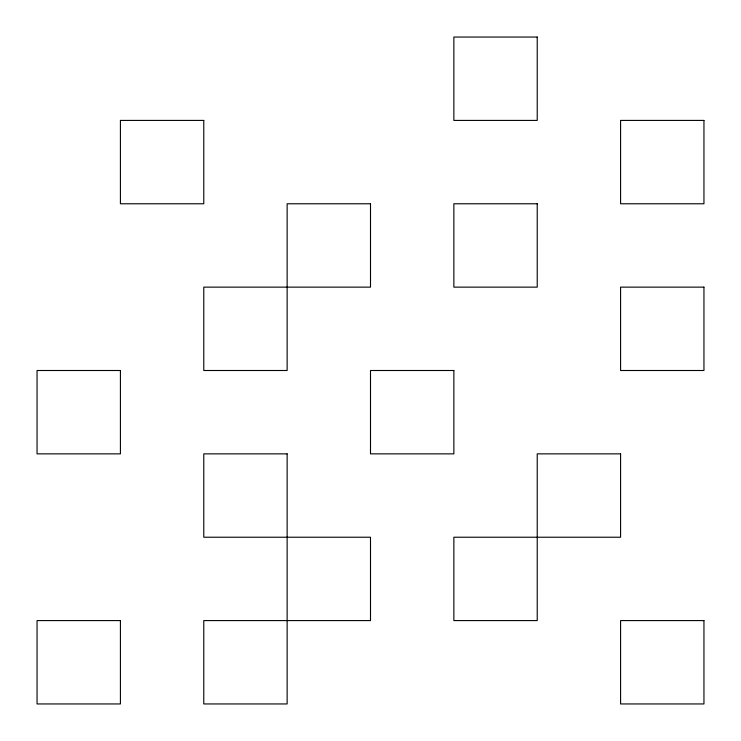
<?xml version="1.0" encoding="UTF-8"?>
<svg xmlns="http://www.w3.org/2000/svg" width="741" height="741" viewBox="0 0 741 741"><rect width="100%" height="100%" fill="white"/><g stroke="black" fill="none" stroke-linecap="round" stroke-linejoin="round"><path stroke-width="1.11" d="M537.225 37.05L453.863 37.05L453.863 120.413L537.225 120.413L537.225 37.05M203.775 120.413L120.413 120.413L120.413 203.775L203.775 203.775L203.775 120.413M703.95 120.413L620.587 120.413L620.587 203.775L703.95 203.775L703.95 120.413M370.5 203.775L287.137 203.775L287.137 370.5L203.775 370.5L203.775 287.137L370.5 287.137L370.5 203.775M537.225 203.775L453.863 203.775L453.863 287.137L537.225 287.137L537.225 203.775M703.95 287.137L620.587 287.137L620.587 370.5L703.95 370.5L703.95 287.137M120.413 370.5L37.05 370.5L37.05 453.863L120.413 453.863L120.413 370.5M453.863 370.5L370.5 370.5L370.5 453.863L453.863 453.863L453.863 370.5M287.137 453.863L203.775 453.863L203.775 537.225L370.5 537.225L370.5 620.587L203.775 620.587L203.775 703.95L287.137 703.95L287.137 453.863M620.587 453.863L537.225 453.863L537.225 620.587L453.863 620.587L453.863 537.225L620.587 537.225L620.587 453.863M120.413 620.587L37.05 620.587L37.05 703.95L120.413 703.95L120.413 620.587M703.95 620.587L620.587 620.587L620.587 703.95L703.95 703.95L703.95 620.587"/></g></svg>
